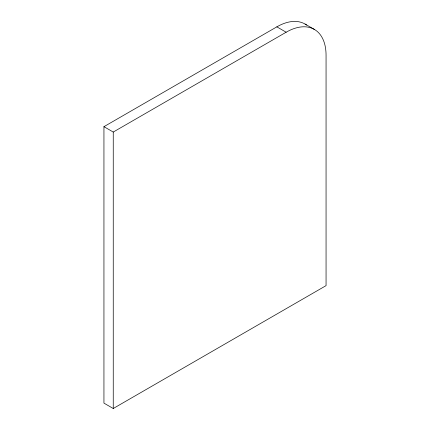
<?xml version="1.0" encoding="UTF-8"?>
<svg xmlns="http://www.w3.org/2000/svg" width="430" height="430" viewBox="0 0 430 430"><rect width="100%" height="100%" fill="white"/><g stroke="black" fill="none" stroke-linecap="round" stroke-linejoin="round"><path stroke-width="0.64" d="M276.85 26.848L286.16 32.223A56.432 32.578 -60 0 1 326.058 55.26L326.058 285.633L113.251 408.5L103.942 403.125L103.942 126.673L276.85 26.848A56.432 32.578 -60 0 1 306.601 25.042M103.942 126.673L113.251 132.048L286.16 32.223M305.063 24.053L314.373 29.428M113.251 132.048L113.251 408.5"/></g></svg>
